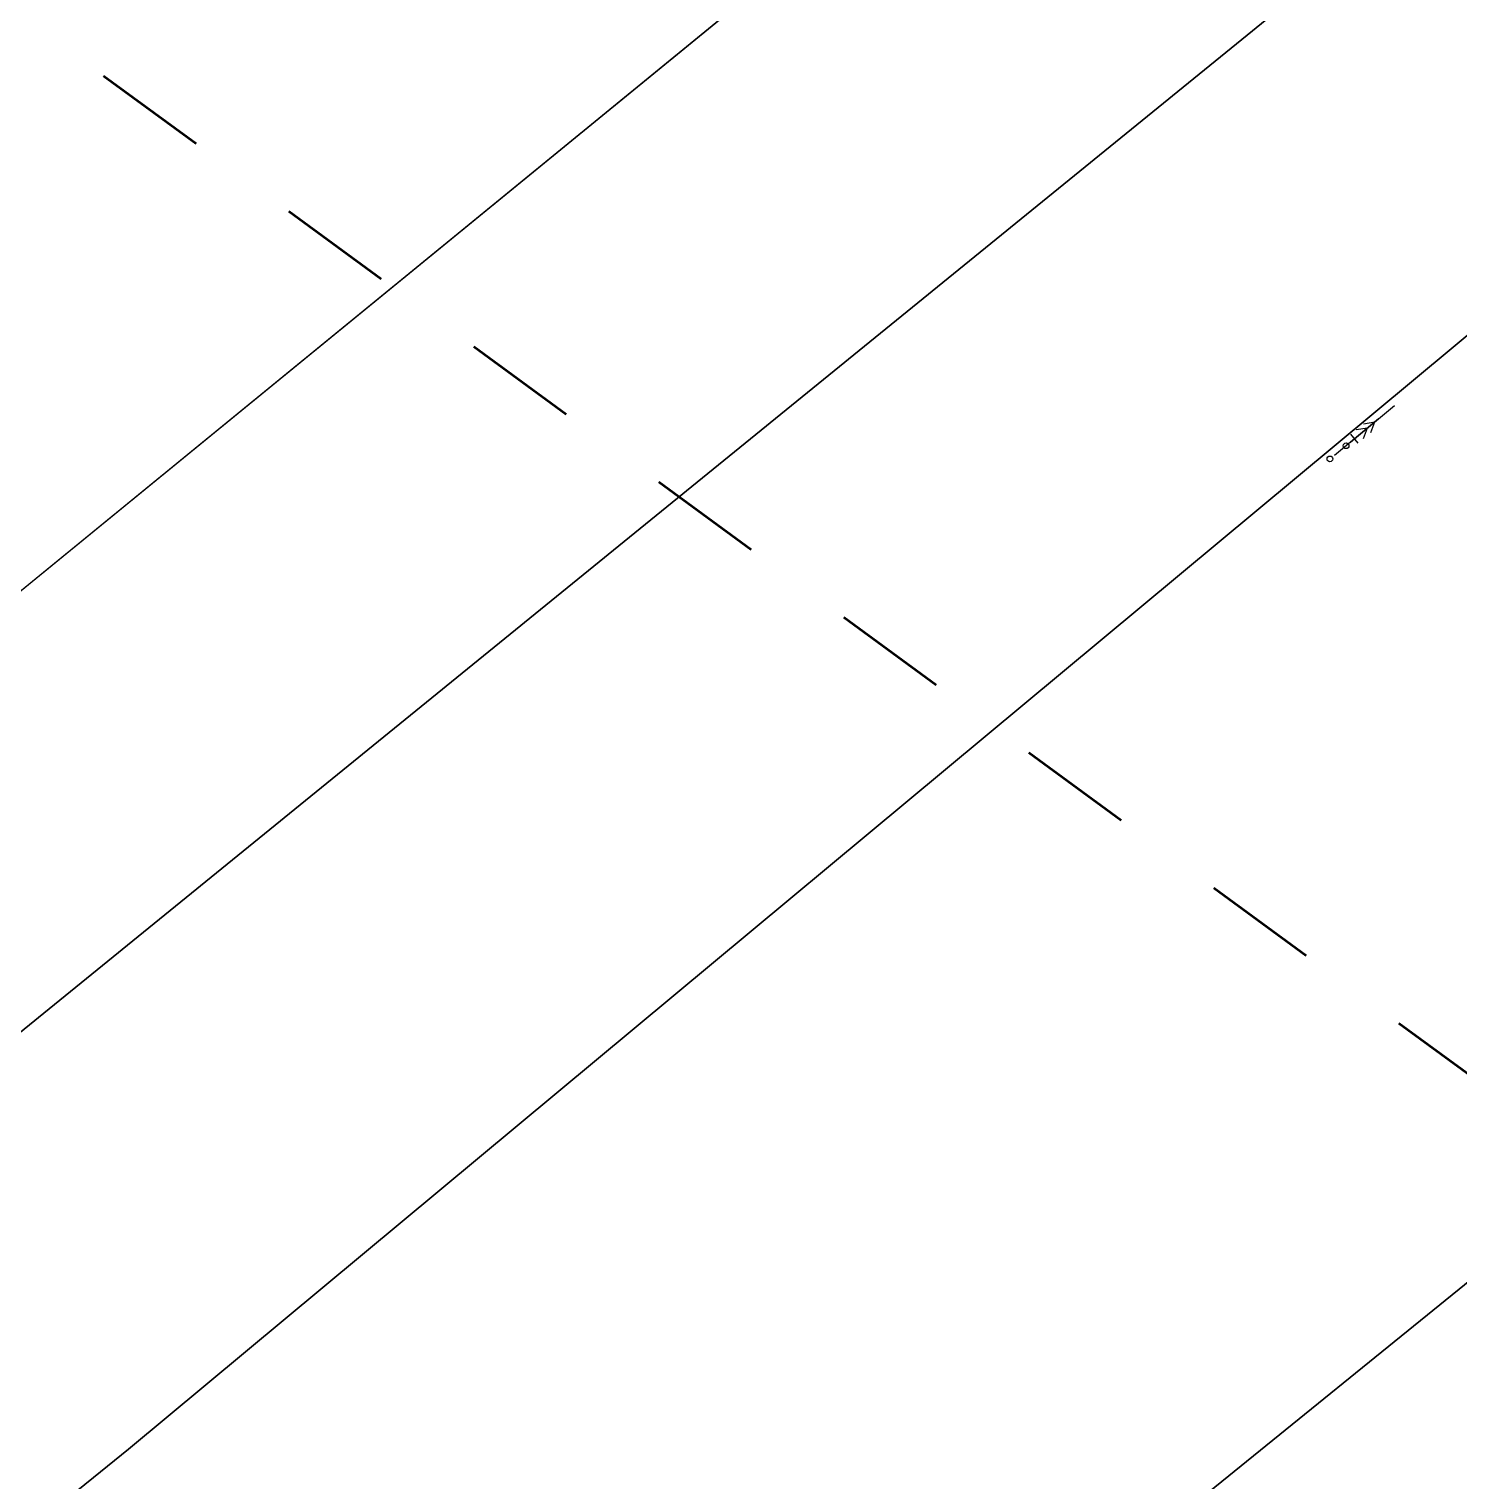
# Model space of a CAD drawing. Header units: metres. Extents: x 7542702 to 7555152, y 5804026 to 5815503.
# Drawn here: x 7544556.9 to 7544681.6, y 5808660.5 to 5808787.2 of the extents above; entities that cross this region are included whole.
import ezdxf

# ---------------------------------------------------------------- set-up
doc = ezdxf.new("R2010")
doc.units = ezdxf.units.M
doc.linetypes.add('4002', pattern=[2, 1, -1])
doc.layers.add('!trafo', color=6, linetype='4002', lineweight=50)
doc.layers.add('Dzialki', color=165, linetype='Continuous')
doc.layers.add('Linie_napowietrzne', color=184, linetype='Continuous')

# ---------------------------------------------------------------- blocks, each defined once
blk = doc.blocks.new('1365')
at = {"layer": 'Linie_napowietrzne', "color": 184, "linetype": 'Continuous'}
for p, q in [((0, 1), (0, 11)), ((-1, 6.8), (0, 8.5)), ((1, 6.8), (0, 8.5)), ((-1, 5.5), (1, 5.5))]:
    blk.add_line(p, q, dxfattribs=at)
blk = doc.blocks.new('1361')
at = {"layer": 'Linie_napowietrzne', "color": 184, "linetype": 'Continuous'}
blk.add_circle((0, 0), 0.5, dxfattribs=at)
blk = doc.blocks.new('1366')
at = {"layer": 'Linie_napowietrzne', "color": 184, "linetype": 'Continuous'}
for p, q in [((0, 1), (0, 11)), ((-1, 4.8), (0, 6.5)), ((1, 4.8), (0, 6.5))]:
    blk.add_line(p, q, dxfattribs=at)

msp = doc.modelspace()

# ---------------------------------------------------------------- linework, layer by layer
at = {"layer": '!trafo', "ltscale": 10}
msp.add_lwpolyline([(7544322.76, 5809134.51), (7544224.4, 5809031.13), (7545058.88, 5808420.59), (7545132.63, 5808516.69)], close=True, dxfattribs=at)
at = {"layer": 'Dzialki'}
for p, q in [((7544481.92, 5808677.5), (7544654.65, 5808818.75)), ((7544654.65, 5808818.75), (7544481.92, 5808677.5)), ((7544680.88, 5808801.13), (7544518.05, 5808668.75)), ((7544518.05, 5808668.75), (7544680.88, 5808801.13)), ((7544565.53, 5808663.29), (7544708.69, 5808782.45)), ((7544708.69, 5808782.45), (7544565.53, 5808663.29)), ((7544764.88, 5808744.7), (7544640.4, 5808643.86)), ((7544640.4, 5808643.86), (7544764.88, 5808744.7)), ((7544403.33, 5808531.79), (7544565.53, 5808663.29)), ((7544565.53, 5808663.29), (7544403.33, 5808531.79))]:
    msp.add_line(p, q, dxfattribs=at)

# ---------------------------------------------------------------- block references
at = {"layer": 'Linie_napowietrzne', "color": 184}
for name, p, xscale, yscale, zscale, rotation in [('1366', (7544671.75, 5808750.85), 0.4999999999999998, 0.4999999999999998, 0.4999999999999998, 309.835414), ('1366', (7544671.75, 5808750.85), 0.4999999999999998, 0.4999999999999998, 0.4999999999999998, 309.835414), ('1365', (7544670.34, 5808749.7), 0.4999999999999998, 0.4999999999999998, 0.4999999999999998, 309.808935), ('1365', (7544670.34, 5808749.7), 0.4999999999999998, 0.4999999999999998, 0.4999999999999998, 309.808935), ('1361', (7544671.75, 5808750.85), 0.4999999999999998, 0.4999999999999998, 0.4999999999999998, 309.835414), ('1361', (7544671.75, 5808750.85), 0.4999999999999998, 0.4999999999999998, 0.4999999999999998, 309.835414), ('1361', (7544670.34, 5808749.7), 0.5, 0.5, 0.5, 129.808935), ('1361', (7544670.34, 5808749.7), 0.5, 0.5, 0.5, 129.808935)]:
    msp.add_blockref(name, p, dxfattribs=dict(at, xscale=xscale, yscale=yscale, zscale=zscale, rotation=rotation))

doc.saveas('drawing.dxf')
